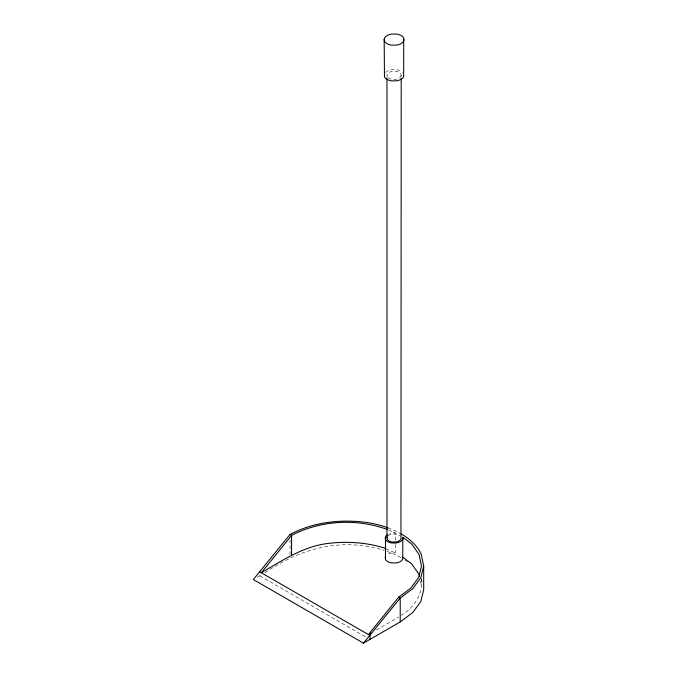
<?xml version="1.0" encoding="UTF-8"?>
<svg xmlns="http://www.w3.org/2000/svg" width="677" height="677" viewBox="0 0 677 677"><rect width="100%" height="100%" fill="white"/><g stroke="black" fill="none" stroke-linecap="round" stroke-linejoin="round"><path stroke-width="0.51" stroke-dasharray="3.38 2.54" d="M386.982 77.44L387.236 74.258A7.278 4.197 0 0 1 392.313 71.33L395.994 71.313A6.956 4.02 0 0 1 400.979 74.191L401.207 77.373M401.207 75.257L400.953 76.323A7.278 4.197 0 0 1 395.876 79.251L392.195 79.268A6.956 4.02 0 0 1 387.21 76.391L386.982 75.325M421.492 578.496C423.176 593.746 414.146 607.895 401.123 615.283M257.353 577.202L261.567 574.773M265.122 572.717C295.045 552.034 329.564 540.415 366.096 546.221A76.823 44.352 0 0 1 384.054 550.359M376.429 629.965L398.668 617.128M395.258 540.28L395.258 532.943L391.856 533.053A9.131 5.272 0 0 0 389.698 533.578M395.258 544.477L395.258 552.864L391.856 552.974A9.131 5.272 0 0 0 387.836 554.319M388.615 530.015L395.258 532.943M385.763 548.675L395.258 552.864M259.782 575.797L366.316 637.311M421.399 579.004L422.228 582.914M420.485 581.086L421.492 585.833M290.035 539.73L290.035 554.404M385.535 72.464A10.155 5.865 0 0 1 391.602 69.765L396.747 69.739A9.715 5.611 0 0 1 402.739 72.38M387.963 535.998A7.278 4.197 0 0 1 392.313 534.06L395.994 534.043A6.956 4.02 0 0 1 400.285 535.939M387.032 551.366A76.823 44.352 0 0 1 401.148 557.797M404.846 560.082A76.823 44.352 0 0 1 407.444 561.91M388.048 527.882A76.823 44.352 0 0 1 400.302 533.468"/><path stroke-width="1.02" d="M384.164 39.63L384.519 38.149A10.155 5.865 0 0 1 391.602 34.062L396.747 34.036A9.715 5.611 0 0 1 403.712 38.056L403.67 76.729A10.155 5.865 0 0 1 396.587 80.817L391.441 80.842A9.715 5.611 0 0 1 384.477 76.823L384.164 39.63L384.477 41.119A9.715 5.611 0 0 0 391.441 45.139L396.587 45.114A10.155 5.865 0 0 0 403.67 41.026L404.025 39.537M371.089 633.046L368.423 634.586L398.668 597.207L410.939 588.017L418.724 577.346L421.492 565.921L419.063 554.522L411.582 543.919L402.891 537.352L402.697 559.227A9.131 5.272 0 0 1 396.333 562.9L391.712 562.926A8.725 5.044 0 0 1 385.45 559.312L385.492 536.726A9.131 5.272 0 0 1 387.836 534.407M401.207 78.422L400.953 539.044A7.278 4.197 0 0 1 395.876 541.972L392.195 541.998A6.956 4.02 0 0 1 387.21 539.112L387.236 536.988M385.162 557.983L385.492 556.646M401.148 533.941A76.823 44.352 0 0 1 421.196 554.184L423.692 565.904L420.849 577.659L412.835 588.643L400.217 598.096L363.481 643.15L253.308 579.537L290.035 534.483C313.214 522.077 340.269 519.081 366.096 522.373A76.823 44.352 0 0 1 388.048 527.882M363.481 643.15L400.217 621.943L412.835 612.49L420.849 601.514L423.692 589.76L423.692 565.904M387.659 529.592C356.796 518.21 320.856 520.173 291.575 535.372L261.322 572.759C281.776 560.878 302.052 547.185 325.975 543.716C345.346 541.058 365.115 542.159 383.867 547.837L385.763 548.675M290.035 534.483L291.575 535.372L291.575 555.292M398.668 597.207L400.217 598.096L400.217 621.943M259.782 571.87L369.964 635.483L369.964 639.41M402.891 557.264L411.582 563.839L419.063 574.434L419.469 576.339M402.891 537.352L402.697 539.307A9.131 5.272 0 0 1 396.333 542.988L391.712 543.005A8.725 5.044 0 0 1 385.45 539.391L385.162 538.063M386.982 78.498L386.982 538.054"/></g></svg>
